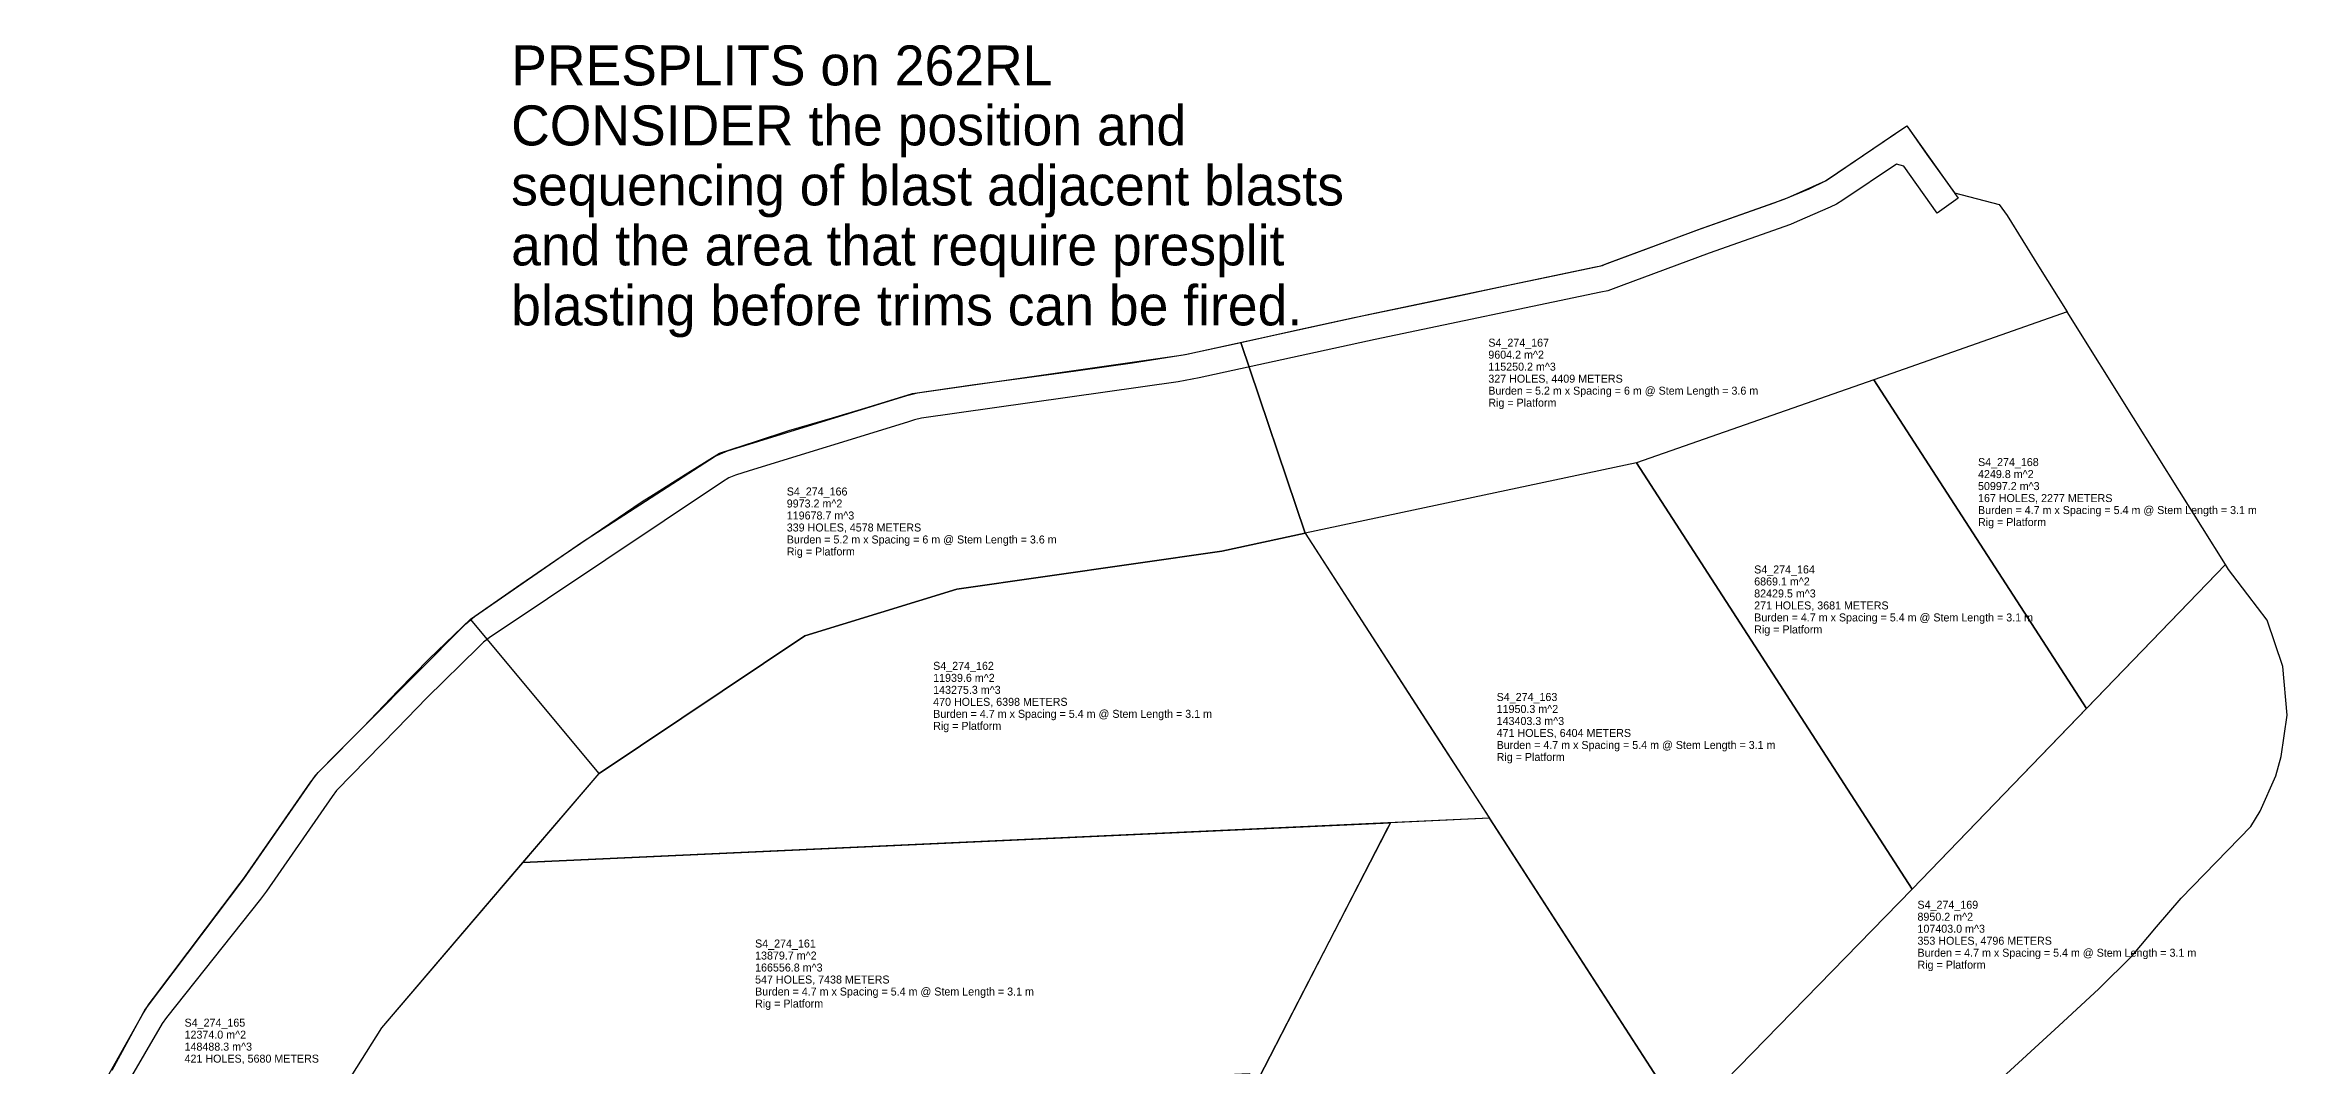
# Model space of a CAD drawing. Extents: x 477787 to 478450, y 6771680 to 6772352.
# Drawn here: x 477890 to 478450, y 6772097 to 6772352 of the extents above; entities that cross this region are included whole.
import ezdxf

# ---------------------------------------------------------------- set-up
doc = ezdxf.new("R2010")
doc.units = 0

msp = doc.modelspace()

# ---------------------------------------------------------------- linework, layer by layer
at = {"layer": 'S4_274RL_BM_V08', "color": 16}
msp.add_polyline3d([(477889.648, 6772066.468, 262), (477914.268, 6772110.306, 262), (477915.744, 6772112.478, 262), (477916.828, 6772113.916, 262), (477938.503, 6772142.672, 262), (477939.746, 6772144.394, 262), (477956.161, 6772168.058, 262), (477957.972, 6772170.345, 262), (477994.837, 6772207.536, 262), (477997.002, 6772209.356, 262), (478023.742, 6772227.825, 262), (478057.182, 6772249.464, 262), (478060.259, 6772250.804, 262), (478105.094, 6772264.639, 262), (478107.786, 6772265.266, 262), (478173.68, 6772274.696, 262), (478175.062, 6772274.937, 262), (478220.843, 6772284.908, 262), (478277.215, 6772296.739, 262), (478278.976, 6772297.109, 262), (478280.04, 6772297.572, 262), (478303.429, 6772306.273, 262), (478322.128, 6772312.898, 262), (478323.827, 6772313.494, 262), (478325.17, 6772314.016, 262), (478334.685, 6772318.247, 262), (478335.405, 6772318.735, 262), (478353.293, 6772330.84, 262), (478355.006, 6772332, 262), (478367.857, 6772313.965, 262), (478362.62, 6772310.233, 262), (478354.262, 6772321.96, 262), (478352.425, 6772322.488, 262), (478339.008, 6772313.409, 262), (478337.491, 6772312.461, 262), (478335.872, 6772311.676, 262), (478327.632, 6772308.075, 262), (478325.984, 6772307.351, 262), (478305.595, 6772300.218, 262), (478283.663, 6772292.058, 262), (478282.285, 6772291.546, 262), (478280.297, 6772290.815, 262), (478278.536, 6772290.445, 262), (478222.164, 6772278.614, 262), (478178.194, 6772269.039, 262), (478176.435, 6772268.655, 262), (478174.668, 6772268.341, 262), (478172.889, 6772268.065, 262), (478108.743, 6772258.907, 262), (478106.979, 6772258.491, 262), (478105.258, 6772257.963, 262), (478065.683, 6772245.815, 262), (478062.262, 6772244.693, 262), (478060.579, 6772244.003, 262), (478059.05, 6772243.052, 262), (478000.721, 6772204.011, 262), (477999.296, 6772202.902, 262), (477997.999, 6772201.654, 262), (477985.163, 6772189.033, 262), (477977.656, 6772181.268, 262), (477962.551, 6772165.83, 262), (477961.445, 6772164.392, 262), (477945.029, 6772140.729, 262), (477943.519, 6772138.699, 262), (477920.05, 6772109.067, 262), (477919.003, 6772107.603, 262), (477906.296, 6772085.843, 262)], dxfattribs=at)
at = {"layer": 'S4_274RL_BM_V08', "color": 1}
for points in [[(478204.62, 6772230.217, 274), (478188.606, 6772277.897, 274), (478202.761, 6772280.991, 274), (478216.942, 6772284.089, 274), (478229.383, 6772286.701, 274), (478241.798, 6772289.306, 274), (478254.213, 6772291.912, 274), (478266.628, 6772294.517, 274), (478278.571, 6772297.024, 274), (478290.505, 6772301.467, 274), (478302.929, 6772306.094, 274), (478312.343, 6772309.461, 274), (478324.37, 6772313.685, 274), (478330.602, 6772316.267, 274), (478334.679, 6772318.245, 274), (478343.922, 6772324.498, 274), (478355.006, 6772332, 274), (478360.065, 6772324.898, 274), (478366.924, 6772315.274, 274), (478378.087, 6772312.404, 274), (478380.073, 6772309.617, 274), (478387.978, 6772296.978, 274), (478395.13, 6772285.542, 274), (478346.777, 6772268.561, 274), (478287.449, 6772247.798, 274)], [(478346.777, 6772268.561, 274), (478399.913, 6772186.321, 274), (478434.668, 6772222.323, 274), (478411.693, 6772259.059, 274), (478395.13, 6772285.542, 274)], [(478028.191, 6772170.145, 274), (477996.016, 6772208.67, 274), (478008.63, 6772217.447, 274), (478018.657, 6772224.4, 274), (478028.767, 6772231.21, 274), (478038.944, 6772238.08, 274), (478041.752, 6772239.867, 274), (478049.718, 6772244.821, 274), (478058.311, 6772250.166, 274), (478067.278, 6772253.105, 274), (478075.599, 6772255.832, 274), (478086.488, 6772259.055, 274), (478094.561, 6772261.41, 274), (478106.513, 6772265.074, 274), (478121.976, 6772267.399, 274), (478133.242, 6772268.831, 274), (478147.302, 6772270.772, 274), (478161.519, 6772272.806, 274), (478174.643, 6772274.845, 274), (478188.606, 6772277.897, 274), (478204.62, 6772230.217, 274), (478183.828, 6772225.672, 274), (478117.618, 6772216.182, 274), (478079.606, 6772204.529, 274)], [(478346.777, 6772268.561, 274), (478287.449, 6772247.798, 274), (478356.335, 6772141.179, 274), (478399.913, 6772186.321, 274)], [(478287.449, 6772247.798, 274), (478204.62, 6772230.217, 274), (478299.686, 6772083.08, 274), (478356.335, 6772141.179, 274)], [(478237.25, 6772179.714, 274), (478250.696, 6772158.904, 274), (478009.153, 6772147.848, 274), (478028.191, 6772170.145, 274), (478079.606, 6772204.529, 274), (478117.618, 6772216.182, 274), (478183.828, 6772225.672, 274), (478204.62, 6772230.217, 274)], [(478250.696, 6772158.904, 274), (478225.945, 6772157.771, 274), (478204.276, 6772115.711, 274), (478172.009, 6772053.081, 274), (478160.711, 6772031.138, 274), (478244.719, 6771987.857, 274), (478256.017, 6772009.8, 274), (478265.488, 6772029.872, 274), (478285.728, 6772064.202, 274), (478299.686, 6772083.08, 274)], [(478225.952, 6772157.771, 274), (478225.255, 6772156.418, 274), (478192.98, 6772093.767, 274), (478190.63, 6772095.003, 274), (477959.936, 6772084.444, 274), (477973.853, 6772106.507, 274), (478009.153, 6772147.848, 274)]]:
    msp.add_polyline3d(points, close=True, dxfattribs=at)
for points in [[(478376.976, 6772092.232, 274), (478393.05, 6772107.015, 274), (478403.022, 6772116.233, 274), (478411.328, 6772124.527, 274), (478417.476, 6772131.749, 274), (478423.624, 6772138.971, 274), (478440.991, 6772156.849, 274), (478443.367, 6772160.722, 274), (478447.231, 6772169.544, 274), (478448.609, 6772174.372, 274), (478450.092, 6772184.657, 274), (478448.981, 6772196.859, 274), (478445.07, 6772208.471, 274), (478440.239, 6772214.806, 274), (478437.615, 6772218.246, 274), (478437.615, 6772218.246, 274), (478435.407, 6772221.141, 274), (478434.668, 6772222.323, 274), (478356.335, 6772141.179, 274), (478299.686, 6772083.08, 274)], [(477947.862, 6772065.303, 274), (477973.853, 6772106.507, 274), (478028.191, 6772170.145, 274), (477996.016, 6772208.67, 274), (477996.016, 6772208.67, 274), (477985.74, 6772198.784, 274), (477977.931, 6772190.855, 274), (477969.115, 6772181.646, 274), (477963.377, 6772175.827, 274), (477957.217, 6772169.58, 274), (477939.302, 6772143.732, 274), (477914.753, 6772111.18, 274), (477906.401, 6772095.822, 274)]]:
    msp.add_polyline3d(points, dxfattribs=at)

# ---------------------------------------------------------------- texts
at = {"layer": 'S4_274RL_BM_V08', "color": 16}
for s, p in [('PRESPLITS on 262RL', (478006.2, 6772342.134, 262)), ('CONSIDER the position and', (478006.2, 6772327.134, 262)), ('sequencing of blast adjacent blasts', (478006.2, 6772312.134, 262)), ('and the area that require presplit', (478006.2, 6772297.134, 262)), ('blasting before trims can be fired.', (478006.2, 6772282.134, 262))]:
    msp.add_text(s, height=10, dxfattribs=at).set_placement(p)
at = {"layer": 'S4_274RL_BM_V08', "color": 1}
for s, p in [('S4_274_167', (478250.434, 6772276.82, 274)), ('9604.2 m^2', (478250.434, 6772273.82, 274)), ('115250.2 m^3', (478250.434, 6772270.82, 274)), ('327 HOLES, 4409 METERS', (478250.434, 6772267.82, 274)), ('Burden = 5.2 m x Spacing = 6 m @ Stem Length = 3.6 m', (478250.434, 6772264.82, 274)), ('Rig = Platform', (478250.434, 6772261.82, 274)), ('S4_274_168', (478372.827, 6772246.967, 274)), ('4249.8 m^2', (478372.827, 6772243.967, 274)), ('50997.2 m^3', (478372.827, 6772240.967, 274)), ('S4_274_166', (478075.082, 6772239.611, 274)), ('9973.2 m^2', (478075.082, 6772236.611, 274)), ('167 HOLES, 2277 METERS', (478372.827, 6772237.967, 274)), ('339 HOLES, 4578 METERS', (478075.082, 6772230.611, 274)), ('119678.7 m^3', (478075.082, 6772233.611, 274)), ('Burden = 4.7 m x Spacing = 5.4 m @ Stem Length = 3.1 m', (478372.827, 6772234.967, 274)), ('Rig = Platform', (478372.827, 6772231.967, 274)), ('Burden = 5.2 m x Spacing = 6 m @ Stem Length = 3.6 m', (478075.082, 6772227.611, 274)), ('Rig = Platform', (478075.082, 6772224.611, 274)), ('S4_274_164', (478316.879, 6772220.121, 274)), ('82429.5 m^3', (478316.879, 6772214.121, 274)), ('6869.1 m^2', (478316.879, 6772217.121, 274)), ('271 HOLES, 3681 METERS', (478316.879, 6772211.121, 274)), ('Burden = 4.7 m x Spacing = 5.4 m @ Stem Length = 3.1 m', (478316.879, 6772208.121, 274)), ('Rig = Platform', (478316.879, 6772205.121, 274)), ('S4_274_162', (478111.674, 6772196.023, 274)), ('11939.6 m^2', (478111.674, 6772193.023, 274)), ('470 HOLES, 6398 METERS', (478111.674, 6772187.023, 274)), ('143275.3 m^3', (478111.674, 6772190.023, 274)), ('S4_274_163', (478252.511, 6772188.24, 274)), ('11950.3 m^2', (478252.511, 6772185.24, 274)), ('Burden = 4.7 m x Spacing = 5.4 m @ Stem Length = 3.1 m', (478111.674, 6772184.023, 274)), ('Rig = Platform', (478111.674, 6772181.023, 274)), ('471 HOLES, 6404 METERS', (478252.511, 6772179.24, 274)), ('143403.3 m^3', (478252.511, 6772182.24, 274)), ('Burden = 4.7 m x Spacing = 5.4 m @ Stem Length = 3.1 m', (478252.511, 6772176.24, 274)), ('Rig = Platform', (478252.511, 6772173.24, 274)), ('S4_274_169', (478357.693, 6772136.295, 274)), ('8950.2 m^2', (478357.693, 6772133.295, 274)), ('107403.0 m^3', (478357.693, 6772130.295, 274)), ('S4_274_161', (478067.167, 6772126.597, 274)), ('13879.7 m^2', (478067.167, 6772123.597, 274)), ('353 HOLES, 4796 METERS', (478357.693, 6772127.295, 274)), ('Burden = 4.7 m x Spacing = 5.4 m @ Stem Length = 3.1 m', (478357.693, 6772124.295, 274)), ('547 HOLES, 7438 METERS', (478067.167, 6772117.597, 274)), ('166556.8 m^3', (478067.167, 6772120.597, 274)), ('Rig = Platform', (478357.693, 6772121.295, 274)), ('Burden = 4.7 m x Spacing = 5.4 m @ Stem Length = 3.1 m', (478067.167, 6772114.597, 274)), ('S4_274_165', (477924.564, 6772106.818, 274)), ('Rig = Platform', (478067.167, 6772111.597, 274)), ('12374.0 m^2', (477924.564, 6772103.818, 274)), ('148488.3 m^3', (477924.564, 6772100.818, 274)), ('421 HOLES, 5680 METERS', (477924.564, 6772097.818, 274))]:
    msp.add_text(s, height=2, dxfattribs=at).set_placement(p)

doc.saveas('drawing.dxf')
